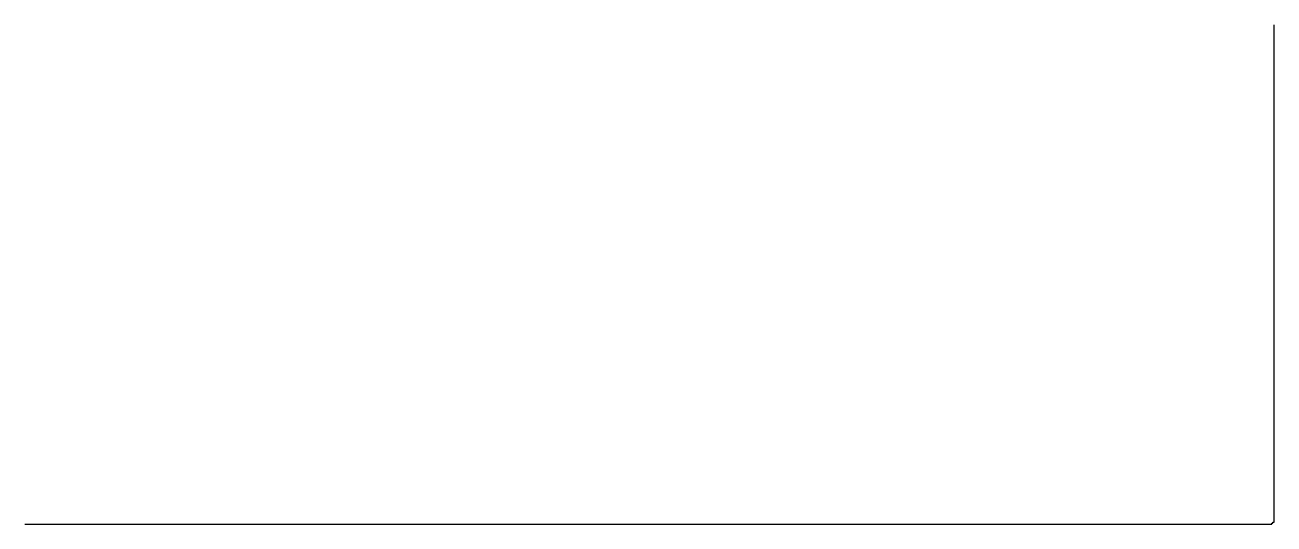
# Model space of a CAD drawing. Units: millimetres at full size, sheet at 1:100. Extents: x -15551 to 15061, y -3490 to 8755.
import ezdxf

# ---------------------------------------------------------------- set-up
doc = ezdxf.new("R2010")
doc.units = ezdxf.units.MM
doc.header["$LTSCALE"] = 100
doc.layers.add('0-0', color=7, linetype='Continuous')

msp = doc.modelspace()

# ---------------------------------------------------------------- linework, layer by layer
at = {"layer": '0-0'}
for p, q in [((15061.2, -3439.8), (15061.2, 8755.1)), ((-15551, -3489.8), (15011.2, -3489.8))]:
    msp.add_line(p, q, dxfattribs=at)
msp.add_lwpolyline([(15011.2, -3489.8), (15011.2, -3464.8), (15036.2, -3464.8), (15036.2, -3439.8), (15061.2, -3439.8)], dxfattribs=at)

doc.saveas('drawing.dxf')
